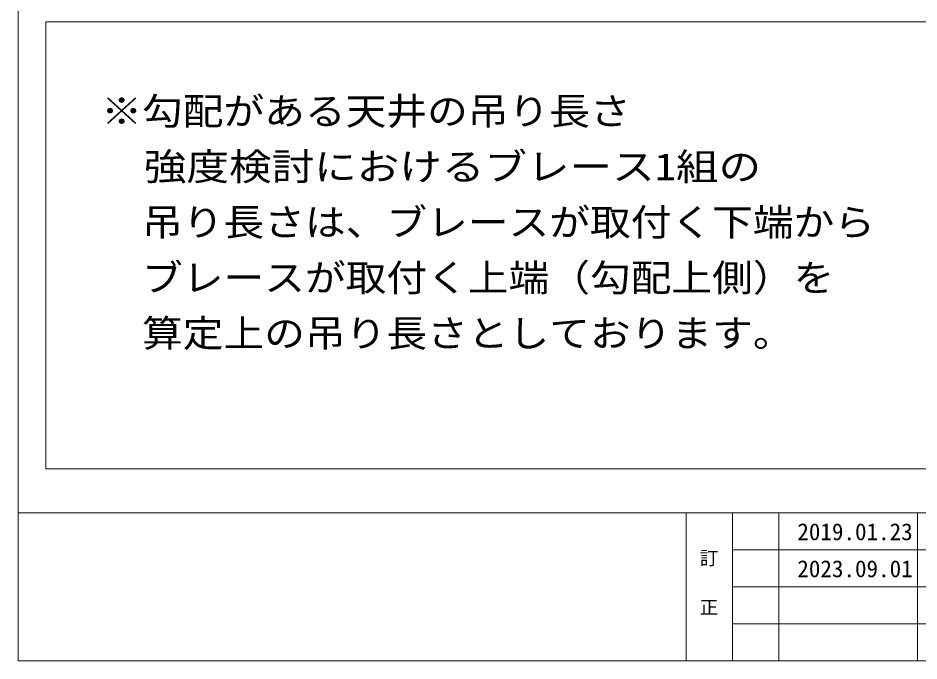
# Model space of a CAD drawing. Units: millimetres on the paper, enlarged 15 times, with parts at other scales. Extents: x -2895 to 2955, y -2104 to 2057.
# Drawn here: x -2895 to -1435, y -2068 to -1026 of the extents above; entities that cross this region are included whole.
import ezdxf
from ezdxf.enums import TextEntityAlignment as Align

# ---------------------------------------------------------------- set-up
doc = ezdxf.new("R2010")
doc.units = ezdxf.units.MM
doc.header["$LTSCALE"] = 15
for name, color, linetype, lineweight in [('1-6_文字', 7, 'Continuous', 18), ('1-E', 3, 'Continuous', 18), ('F-1_中線', 7, 'Continuous', 18), ('F-6_文字', 7, 'Continuous', 18)]:
    doc.layers.add(name, color=color, linetype=linetype, lineweight=lineweight)
doc.styles.add('ＭＳ ゴシック', font='')
doc.styles.get('ＭＳ ゴシック').set_extended_font_data('MS Gothic')

msp = doc.modelspace()

# ---------------------------------------------------------------- linework, layer by layer
at = {"layer": '1-E'}
for p, q in [((-2850.14, -1032.02), (-15.14, -1032.02)), ((-2850.14, -1032.02), (-2850.14, -1756.68)), ((-15.14, -1756.68), (-2850.14, -1756.68))]:
    msp.add_line(p, q, dxfattribs=at)
at = {"layer": 'F-1_中線', "color": 3}
for p, q in [((-2895.14, 2056.93), (-2895.14, -2068.07)), ((-2895.14, -1828.07), (2954.86, -1828.07)), ((-2895.14, -2068.07), (2954.86, -2068.07))]:
    msp.add_line(p, q, dxfattribs=at)
at = {"layer": 'F-1_中線'}
for p, q in [((-1812.02, -1828.07), (-1812.02, -2068.07)), ((-1812.02, -1828.07), (-1812.02, -2068.07)), ((-1737.02, -1828.07), (-1737.02, -2068.07))]:
    msp.add_line(p, q, dxfattribs=at)
at = {"layer": 'F-1_中線', "color": 4, "lineweight": 9}
for p, q in [((-1662.02, -1828.07), (-1662.02, -2068.07)), ((-1437.02, -1828.07), (-1437.02, -2068.07)), ((-1737.02, -1888.07), (-574.52, -1888.07)), ((-1737.02, -1948.07), (-574.52, -1948.07)), ((-1737.02, -2008.07), (-574.52, -2008.07))]:
    msp.add_line(p, q, dxfattribs=at)

# ---------------------------------------------------------------- texts
at = {"layer": '1-6_文字', "color": 3, "style": 'ＭＳ ゴシック'}
for s, width, p in [('※勾配がある天井の吊り長さ', 1.1, (-2760.14, -1212.02)), ('\u3000強度検討におけるブレース1組の', 1.15, (-2760.14, -1302.02)), ('\u3000吊り長さは、ブレースが取付く下端から', 1.1, (-2760.14, -1392.02)), ('\u3000ブレースが取付く上端（勾配上側）を', 1.1, (-2760.14, -1482.02)), ('\u3000算定上の吊り長さとしております。', 1.1, (-2760.14, -1572.02))]:
    msp.add_text(s, height=43.99, dxfattribs=dict(at, width=width)).set_placement(p, align=Align.BOTTOM_LEFT)
at = {"layer": 'F-6_文字', "color": 4, "style": 'ＭＳ ゴシック'}
for s, height, p in [('2019.01.23', 27.49, (-1632.02, -1880.57)), ('訂', 21.99, (-1790.22, -1918.77)), ('2023.09.01', 27.49, (-1632.02, -1940.57)), ('正', 21.99, (-1790.22, -1998.79))]:
    msp.add_text(s, height=height, dxfattribs=at).set_placement(p, align=Align.BOTTOM_LEFT)

doc.saveas('drawing.dxf')
